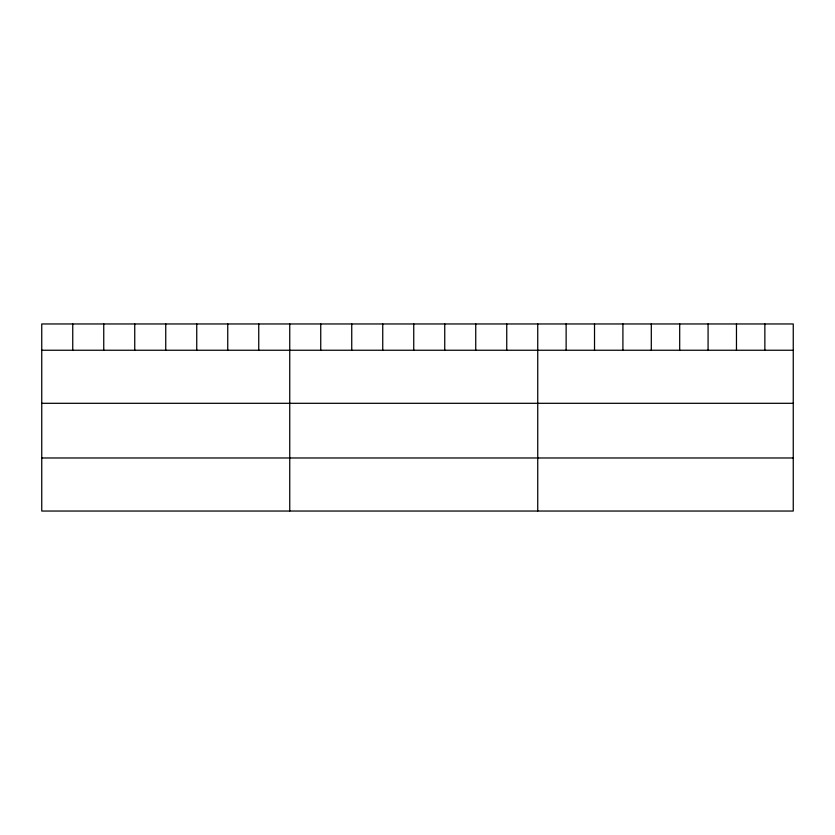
<?xml version="1.0" encoding="UTF-8"?>
<svg xmlns="http://www.w3.org/2000/svg" width="835" height="835" viewBox="0 0 835 835"><rect width="100%" height="100%" fill="white"/><g stroke="black" fill="none" stroke-linecap="round" stroke-linejoin="round"><path stroke-width="1.25" d="M793.25 350.241L793.25 511.041L41.75 511.041L41.75 323.959L793.25 323.959L793.25 350.241L41.75 350.241M41.75 403.305L793.25 403.305M41.75 457.977L793.25 457.977M764.86 323.959L764.86 350.241M736.47 323.959L736.47 350.241M708.08 323.959L708.08 350.241M679.69 323.959L679.69 350.241M651.3 323.959L651.3 350.241M622.91 323.959L622.91 350.241M594.52 323.959L594.52 350.241M566.13 323.959L566.13 350.241M537.74 323.959L537.74 511.041M506.741 323.959L506.741 350.241M475.741 323.959L475.741 350.241M444.742 323.959L444.742 350.241M413.742 323.959L413.742 350.241M382.743 323.959L382.743 350.241M351.744 323.959L351.744 350.241M320.744 323.959L320.744 350.241M289.745 323.959L289.745 511.041M258.746 323.959L258.746 350.241M227.746 323.959L227.746 350.241M196.747 323.959L196.747 350.241M165.748 323.959L165.748 350.241M134.748 323.959L134.748 350.241M103.749 323.959L103.749 350.241M72.749 323.959L72.749 350.241"/></g></svg>
